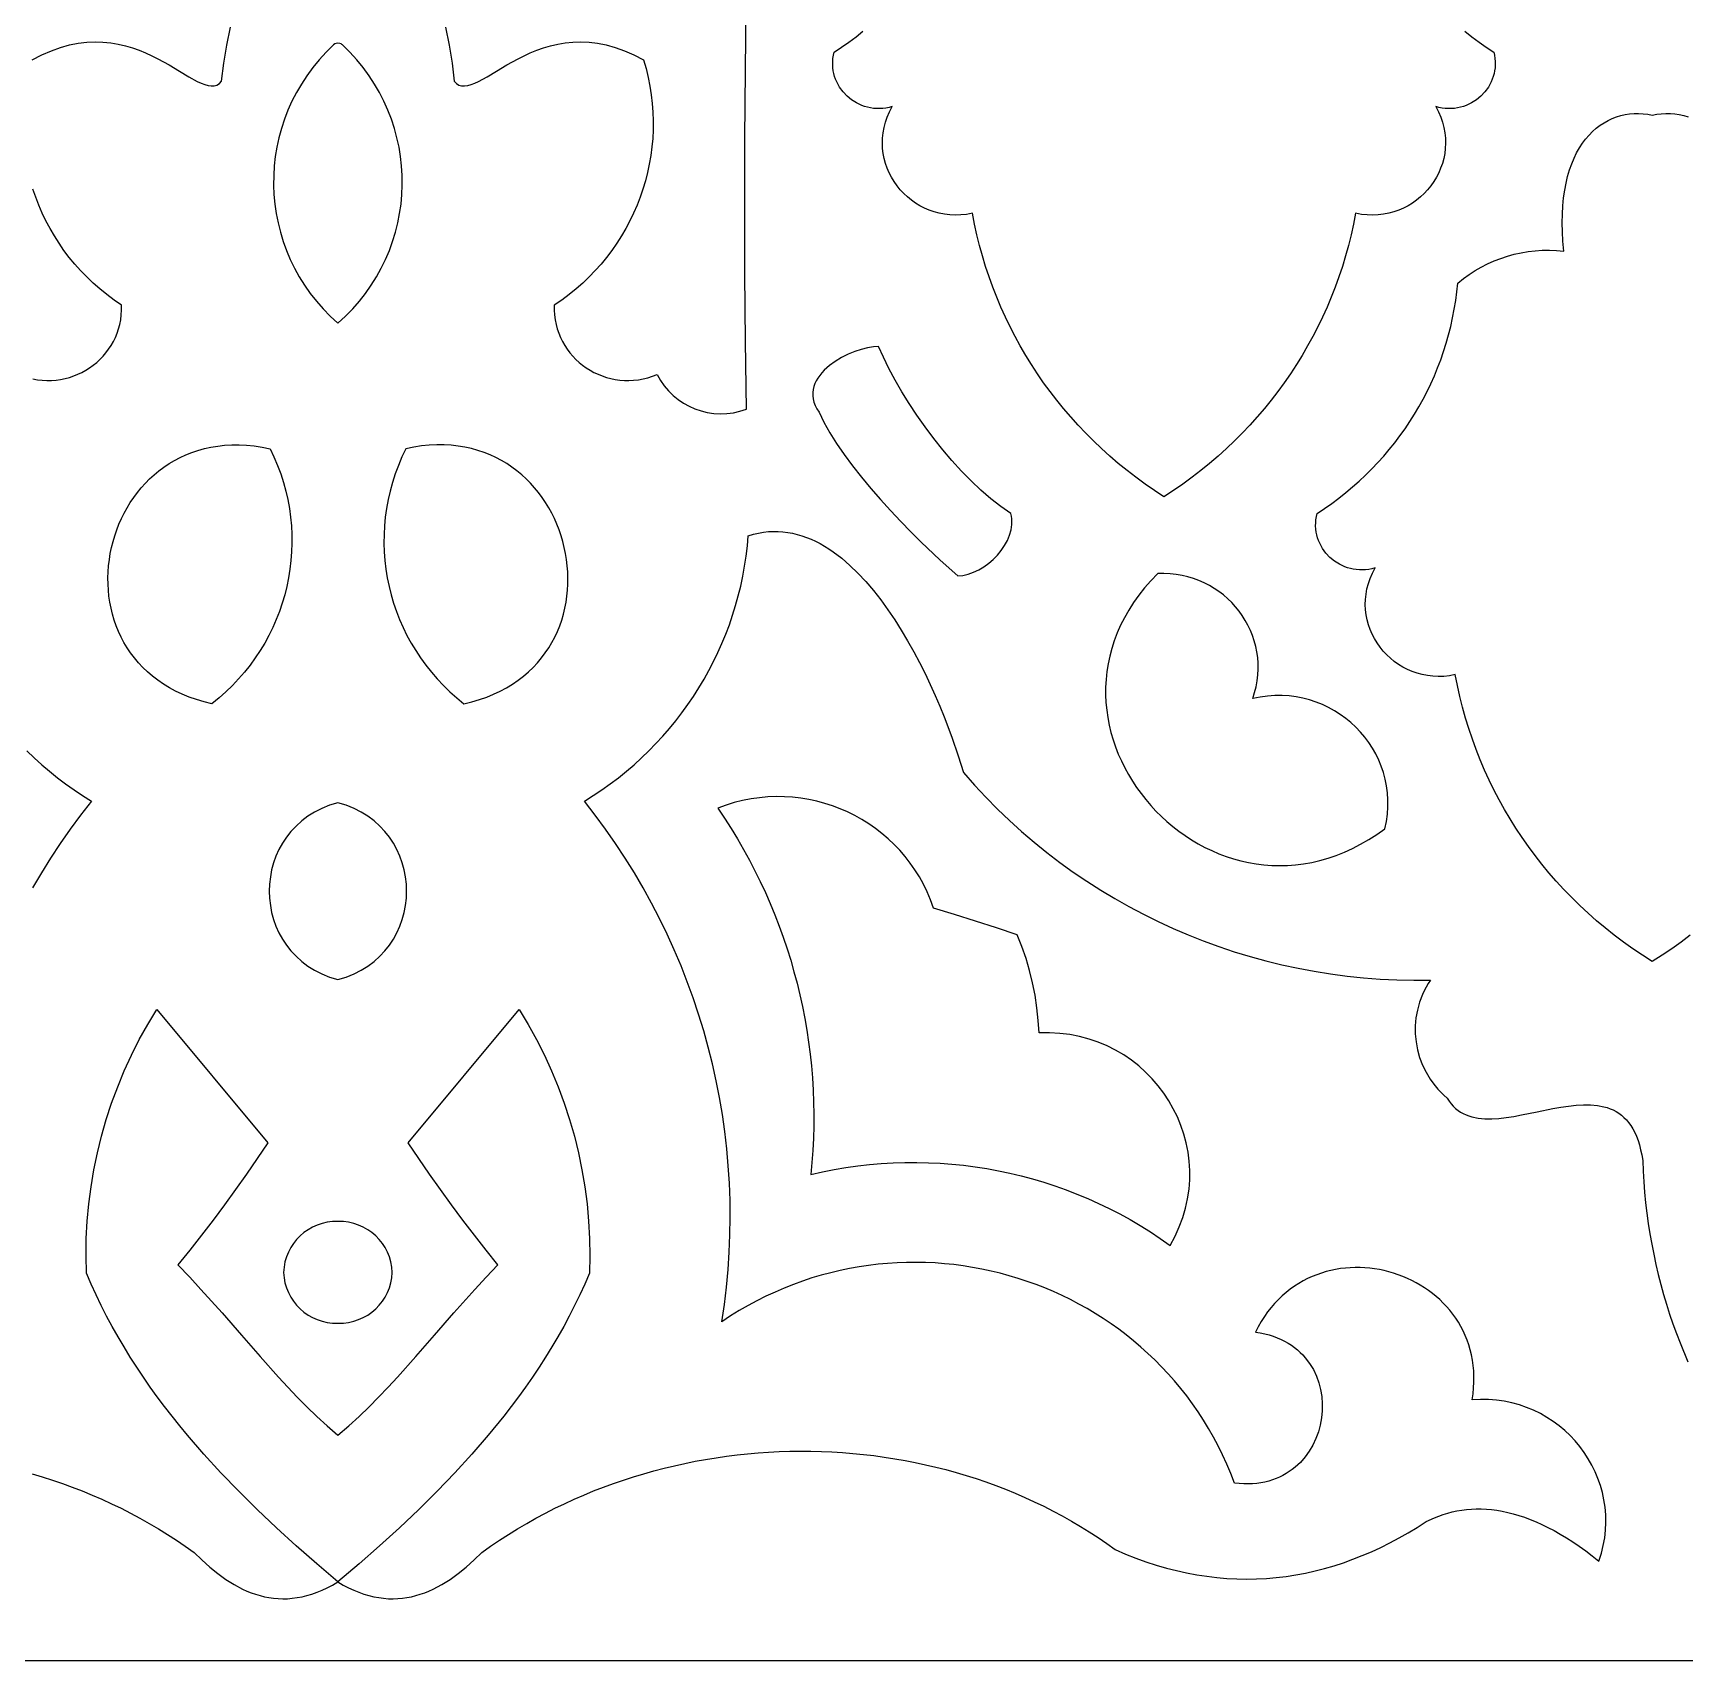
# Model space of a CAD drawing. Extents: x 50 to 3710, y -977 to -877.
# Drawn here: x 241.1 to 306.1, y -977.1 to -913 of the extents above; entities that cross this region are included whole.
import ezdxf

# ---------------------------------------------------------------- set-up
doc = ezdxf.new("R2010")
doc.units = 0
doc.layers.add('LAYER_1', color=18, linetype='CONTINUOUS')

msp = doc.modelspace()

# ---------------------------------------------------------------- linework, layer by layer
at = {"layer": 'LAYER_1'}
for points in [[(257.3, -912.729), (257.442, -913.432), (257.557, -914.142), (257.644, -914.857), (257.732, -914.945), (257.829, -915.003), (257.935, -915.035), (258.051, -915.041), (258.175, -915.025), (258.309, -914.987), (258.451, -914.932), (258.604, -914.86), (258.936, -914.677), (259.305, -914.456), (259.712, -914.214), (260.157, -913.969), (260.394, -913.851), (260.64, -913.738), (260.896, -913.634), (261.161, -913.54), (261.436, -913.459), (261.721, -913.392), (262.015, -913.342), (262.319, -913.312), (262.633, -913.302), (262.956, -913.316), (263.289, -913.356), (263.632, -913.423), (263.985, -913.521), (264.348, -913.651), (264.721, -913.816), (265.103, -914.017), (265.201, -914.358), (265.284, -914.701), (265.352, -915.044), (265.405, -915.388), (265.445, -915.733), (265.47, -916.077), (265.481, -916.42), (265.478, -916.763), (265.461, -917.104), (265.43, -917.443), (265.386, -917.78), (265.329, -918.115), (265.258, -918.447), (265.175, -918.775), (265.078, -919.1), (264.968, -919.42), (264.846, -919.736), (264.711, -920.047), (264.564, -920.353), (264.405, -920.654), (264.233, -920.948), (264.05, -921.236), (263.854, -921.517), (263.647, -921.791), (263.429, -922.057), (263.199, -922.315), (262.957, -922.565), (262.705, -922.806), (262.442, -923.038), (262.167, -923.261), (261.882, -923.473), (261.587, -923.676), (261.585, -923.871), (261.597, -924.062), (261.621, -924.249), (261.656, -924.431), (261.703, -924.608), (261.761, -924.78), (261.83, -924.946), (261.909, -925.107), (261.997, -925.261), (262.094, -925.409), (262.2, -925.55), (262.315, -925.684), (262.437, -925.811), (262.566, -925.93), (262.703, -926.041), (262.846, -926.143), (262.994, -926.237), (263.149, -926.322), (263.308, -926.398), (263.472, -926.464), (263.64, -926.521), (263.812, -926.567), (263.987, -926.603), (264.165, -926.628), (264.346, -926.642), (264.528, -926.645), (264.712, -926.636), (264.896, -926.615), (265.081, -926.582), (265.267, -926.536), (265.452, -926.477), (265.636, -926.405), (265.765, -926.638), (265.914, -926.854), (266.08, -927.053), (266.263, -927.233), (266.46, -927.395), (266.67, -927.538), (266.892, -927.66), (267.124, -927.762), (267.365, -927.844), (267.612, -927.903), (267.864, -927.94), (268.121, -927.954), (268.379, -927.945), (268.638, -927.912), (268.897, -927.854), (269.152, -927.77), (269.117, -925.106), (269.096, -922.442), (269.089, -919.778), (269.095, -917.114), (269.115, -914.45), (269.149, -911.786)], [(241.025, -914.017), (241.407, -913.816), (241.78, -913.651), (242.142, -913.521), (242.495, -913.423), (242.838, -913.356), (243.171, -913.316), (243.495, -913.302), (243.809, -913.312), (244.113, -913.342), (244.407, -913.392), (244.691, -913.459), (244.966, -913.54), (245.232, -913.634), (245.487, -913.738), (245.734, -913.851), (245.97, -913.969), (246.415, -914.214), (246.822, -914.456), (247.192, -914.677), (247.524, -914.86), (247.676, -914.932), (247.819, -914.987), (247.953, -915.025), (248.077, -915.041), (248.192, -915.035), (248.298, -915.003), (248.395, -914.945), (248.483, -914.857), (248.571, -914.142), (248.685, -913.432), (248.827, -912.729)], [(297.456, -912.886), (297.73, -913.101), (298.01, -913.309), (298.297, -913.51), (298.59, -913.704), (298.618, -913.83), (298.637, -913.955), (298.646, -914.078), (298.647, -914.2), (298.64, -914.32), (298.624, -914.438), (298.601, -914.554), (298.57, -914.666), (298.531, -914.776), (298.486, -914.883), (298.376, -915.085), (298.241, -915.27), (298.084, -915.438), (297.907, -915.584), (297.712, -915.708), (297.502, -915.807), (297.392, -915.847), (297.279, -915.879), (297.163, -915.904), (297.045, -915.922), (296.925, -915.932), (296.803, -915.933), (296.679, -915.927), (296.555, -915.911), (296.429, -915.887), (296.302, -915.854), (296.41, -916.058), (296.5, -916.264), (296.572, -916.471), (296.626, -916.678), (296.664, -916.886), (296.685, -917.092), (296.691, -917.297), (296.681, -917.5), (296.656, -917.701), (296.617, -917.898), (296.565, -918.09), (296.498, -918.279), (296.42, -918.461), (296.328, -918.638), (296.225, -918.808), (296.111, -918.971), (295.986, -919.126), (295.85, -919.273), (295.705, -919.41), (295.55, -919.537), (295.386, -919.654), (295.215, -919.759), (295.035, -919.853), (294.848, -919.934), (294.654, -920.002), (294.454, -920.057), (294.248, -920.097), (294.036, -920.121), (293.82, -920.131), (293.6, -920.123), (293.375, -920.099), (293.147, -920.057), (293.064, -920.482), (292.97, -920.904), (292.866, -921.323), (292.751, -921.738), (292.626, -922.149), (292.49, -922.557), (292.344, -922.96), (292.188, -923.359), (292.022, -923.753), (291.846, -924.143), (291.66, -924.528), (291.464, -924.908), (291.259, -925.283), (291.043, -925.653), (290.818, -926.017), (290.584, -926.376), (290.34, -926.729), (290.087, -927.076), (289.824, -927.417), (289.553, -927.751), (289.272, -928.08), (288.982, -928.402), (288.683, -928.717), (288.375, -929.025), (288.058, -929.326), (287.732, -929.62), (287.398, -929.906), (287.055, -930.185), (286.704, -930.456), (286.344, -930.72), (285.976, -930.975), (285.6, -931.222), (285.223, -930.975), (284.855, -930.72), (284.495, -930.456), (284.144, -930.185), (283.801, -929.906), (283.467, -929.62), (283.141, -929.326), (282.825, -929.025), (282.517, -928.717), (282.218, -928.402), (281.928, -928.08), (281.647, -927.751), (281.375, -927.417), (281.112, -927.076), (280.859, -926.729), (280.615, -926.376), (280.381, -926.017), (280.156, -925.653), (279.941, -925.283), (279.735, -924.908), (279.539, -924.528), (279.353, -924.143), (279.177, -923.753), (279.011, -923.359), (278.855, -922.96), (278.709, -922.557), (278.574, -922.149), (278.448, -921.738), (278.333, -921.323), (278.229, -920.904), (278.135, -920.482), (278.052, -920.057), (277.824, -920.099), (277.6, -920.123), (277.379, -920.131), (277.163, -920.121), (276.952, -920.097), (276.746, -920.057), (276.545, -920.002), (276.351, -919.934), (276.164, -919.853), (275.985, -919.759), (275.813, -919.654), (275.649, -919.537), (275.495, -919.41), (275.349, -919.273), (275.214, -919.126), (275.088, -918.971), (274.974, -918.808), (274.871, -918.638), (274.78, -918.461), (274.701, -918.279), (274.635, -918.09), (274.582, -917.898), (274.543, -917.701), (274.518, -917.5), (274.508, -917.297), (274.514, -917.092), (274.535, -916.886), (274.573, -916.678), (274.628, -916.471), (274.699, -916.264), (274.789, -916.058), (274.897, -915.854), (274.77, -915.887), (274.645, -915.911), (274.52, -915.927), (274.396, -915.933), (274.274, -915.932), (274.154, -915.922), (274.036, -915.904), (273.92, -915.879), (273.807, -915.847), (273.697, -915.807), (273.487, -915.708), (273.292, -915.584), (273.115, -915.438), (272.958, -915.27), (272.823, -915.085), (272.713, -914.883), (272.668, -914.776), (272.629, -914.666), (272.598, -914.554), (272.575, -914.438), (272.559, -914.32), (272.552, -914.2), (272.553, -914.078), (272.563, -913.955), (272.581, -913.83), (272.609, -913.704), (272.903, -913.51), (273.19, -913.309), (273.47, -913.101), (273.743, -912.886)], [(306.331, -948.489), (305.969, -948.761), (305.599, -949.025), (305.22, -949.28), (304.832, -949.527), (304.445, -949.28), (304.066, -949.025), (303.696, -948.761), (303.334, -948.489), (302.981, -948.209), (302.637, -947.921), (302.302, -947.625), (301.976, -947.322), (301.66, -947.012), (301.352, -946.694), (301.054, -946.369), (300.765, -946.037), (300.485, -945.699), (300.215, -945.354), (299.954, -945.003), (299.704, -944.646), (299.463, -944.282), (299.232, -943.913), (299.01, -943.538), (298.799, -943.158), (298.598, -942.772), (298.407, -942.382), (298.226, -941.986), (298.056, -941.585), (297.896, -941.18), (297.746, -940.771), (297.607, -940.357), (297.479, -939.939), (297.362, -939.517), (297.255, -939.091), (297.159, -938.662), (297.074, -938.229), (296.847, -938.271), (296.622, -938.296), (296.402, -938.303), (296.185, -938.294), (295.974, -938.269), (295.768, -938.229), (295.568, -938.175), (295.374, -938.107), (295.187, -938.026), (295.007, -937.932), (294.835, -937.826), (294.672, -937.71), (294.517, -937.582), (294.372, -937.445), (294.236, -937.299), (294.111, -937.144), (293.996, -936.981), (293.893, -936.811), (293.802, -936.634), (293.723, -936.451), (293.657, -936.263), (293.604, -936.07), (293.565, -935.873), (293.541, -935.673), (293.531, -935.47), (293.537, -935.265), (293.558, -935.058), (293.596, -934.851), (293.65, -934.643), (293.722, -934.436), (293.812, -934.23), (293.92, -934.026), (293.793, -934.06), (293.667, -934.084), (293.542, -934.099), (293.419, -934.106), (293.297, -934.104), (293.176, -934.094), (293.058, -934.077), (292.943, -934.052), (292.829, -934.019), (292.719, -933.98), (292.509, -933.881), (292.315, -933.757), (292.138, -933.61), (291.981, -933.443), (291.846, -933.257), (291.735, -933.055), (291.69, -932.949), (291.652, -932.839), (291.621, -932.726), (291.597, -932.611), (291.582, -932.493), (291.574, -932.373), (291.575, -932.251), (291.585, -932.127), (291.604, -932.002), (291.632, -931.876), (291.925, -931.683), (292.212, -931.482), (292.492, -931.273), (292.765, -931.058), (293.032, -930.835), (293.291, -930.606), (293.542, -930.37), (293.787, -930.127), (294.024, -929.878), (294.254, -929.623), (294.475, -929.361), (294.689, -929.094), (294.896, -928.822), (295.094, -928.543), (295.284, -928.26), (295.466, -927.972), (295.639, -927.678), (295.805, -927.38), (295.961, -927.077), (296.109, -926.77), (296.249, -926.458), (296.379, -926.143), (296.5, -925.824), (296.613, -925.501), (296.716, -925.174), (296.81, -924.844), (296.895, -924.511), (296.97, -924.175), (297.035, -923.837), (297.091, -923.495), (297.137, -923.151), (297.172, -922.805), (297.393, -922.628), (297.621, -922.464), (297.857, -922.312), (298.099, -922.172), (298.348, -922.046), (298.603, -921.932), (298.862, -921.832), (299.127, -921.744), (299.396, -921.671), (299.668, -921.611), (299.944, -921.564), (300.222, -921.532), (300.502, -921.514), (300.784, -921.51), (301.066, -921.52), (301.349, -921.546), (301.314, -921.157), (301.293, -920.785), (301.286, -920.428), (301.292, -920.086), (301.31, -919.759), (301.34, -919.447), (301.383, -919.151), (301.436, -918.869), (301.5, -918.602), (301.574, -918.349), (301.659, -918.111), (301.752, -917.887), (301.854, -917.677), (301.965, -917.481), (302.083, -917.298), (302.209, -917.13), (302.342, -916.975), (302.481, -916.834), (302.626, -916.705), (302.776, -916.59), (302.932, -916.488), (303.092, -916.399), (303.256, -916.323), (303.423, -916.259), (303.594, -916.208), (303.767, -916.17), (303.942, -916.143), (304.119, -916.128), (304.297, -916.126), (304.475, -916.135), (304.654, -916.156), (304.832, -916.189), (305.011, -916.156), (305.19, -916.135), (305.368, -916.126), (305.546, -916.128), (305.723, -916.143), (305.898, -916.17), (306.071, -916.208), (306.242, -916.259)], [(241.046, -926.582), (241.231, -926.615), (241.416, -926.636), (241.6, -926.645), (241.782, -926.642), (241.962, -926.628), (242.14, -926.603), (242.315, -926.567), (242.487, -926.521), (242.656, -926.464), (242.82, -926.398), (242.979, -926.322), (243.133, -926.237), (243.282, -926.143), (243.425, -926.041), (243.561, -925.93), (243.691, -925.811), (243.813, -925.684), (243.927, -925.55), (244.033, -925.409), (244.131, -925.261), (244.219, -925.107), (244.298, -924.946), (244.366, -924.78), (244.424, -924.608), (244.471, -924.431), (244.507, -924.249), (244.531, -924.062), (244.542, -923.871), (244.541, -923.676), (244.245, -923.473), (243.96, -923.261), (243.686, -923.038), (243.423, -922.806), (243.17, -922.565), (242.929, -922.315), (242.699, -922.057), (242.48, -921.791), (242.273, -921.517), (242.078, -921.236), (241.894, -920.948), (241.723, -920.654), (241.563, -920.353), (241.416, -920.047), (241.281, -919.736), (241.159, -919.42), (241.05, -919.1)], [(241.018, -969.705), (241.418, -969.826), (241.815, -969.955), (242.21, -970.091), (242.602, -970.234), (242.992, -970.386), (243.379, -970.545), (243.762, -970.712), (244.143, -970.886), (244.52, -971.069), (244.893, -971.259), (245.263, -971.456), (245.629, -971.661), (245.991, -971.874), (246.349, -972.095), (246.703, -972.323), (247.052, -972.559), (247.397, -972.803), (247.703, -973.102), (248.013, -973.381), (248.329, -973.637), (248.649, -973.869), (248.976, -974.074), (249.308, -974.25), (249.477, -974.327), (249.648, -974.396), (249.82, -974.457), (249.994, -974.509), (250.17, -974.552), (250.347, -974.586), (250.527, -974.611), (250.709, -974.627), (250.892, -974.632), (251.078, -974.628), (251.266, -974.613), (251.456, -974.588), (251.649, -974.551), (251.843, -974.504), (252.04, -974.445), (252.24, -974.374), (252.442, -974.292), (252.646, -974.197), (252.853, -974.09), (253.063, -973.97), (252.229, -973.26), (251.421, -972.549), (250.639, -971.835), (249.883, -971.118), (249.155, -970.396), (248.455, -969.669), (247.784, -968.934), (247.142, -968.191), (246.832, -967.816), (246.53, -967.438), (246.236, -967.058), (245.95, -966.676), (245.672, -966.29), (245.401, -965.901), (245.139, -965.509), (244.885, -965.113), (244.639, -964.714), (244.402, -964.311), (244.173, -963.905), (243.952, -963.494), (243.741, -963.08), (243.538, -962.661), (243.343, -962.238), (243.158, -961.81), (243.143, -961.124), (243.153, -960.44), (243.189, -959.759), (243.251, -959.08), (243.339, -958.405), (243.451, -957.734), (243.589, -957.068), (243.752, -956.408), (243.939, -955.755), (244.151, -955.108), (244.388, -954.47), (244.648, -953.839), (244.933, -953.218), (245.241, -952.607), (245.573, -952.006), (245.929, -951.416), (250.297, -956.666), (249.882, -957.286), (249.459, -957.902), (249.029, -958.512), (248.59, -959.116), (248.144, -959.715), (247.691, -960.309), (247.229, -960.897), (246.761, -961.479), (247.227, -961.967), (247.67, -962.443), (248.498, -963.364), (249.266, -964.246), (250.001, -965.092), (250.724, -965.905), (251.088, -966.301), (251.459, -966.69), (251.839, -967.073), (252.232, -967.45), (252.639, -967.821), (253.064, -968.187), (253.489, -967.821), (253.896, -967.45), (254.288, -967.073), (254.668, -966.69), (255.039, -966.301), (255.404, -965.905), (256.127, -965.092), (256.861, -964.246), (257.63, -963.364), (258.457, -962.443), (258.9, -961.967), (259.367, -961.479), (258.898, -960.897), (258.437, -960.309), (257.983, -959.715), (257.537, -959.116), (257.099, -958.512), (256.668, -957.902), (256.245, -957.286), (255.83, -956.666), (260.199, -951.416), (260.555, -952.006), (260.887, -952.607), (261.195, -953.218), (261.479, -953.839), (261.74, -954.47), (261.976, -955.108), (262.188, -955.755), (262.376, -956.408), (262.538, -957.068), (262.676, -957.734), (262.789, -958.405), (262.876, -959.08), (262.938, -959.759), (262.975, -960.44), (262.985, -961.124), (262.97, -961.81), (262.784, -962.238), (262.59, -962.661), (262.387, -963.08), (262.175, -963.494), (261.955, -963.905), (261.726, -964.311), (261.488, -964.714), (261.243, -965.113), (260.989, -965.509), (260.726, -965.901), (260.456, -966.29), (260.178, -966.676), (259.891, -967.058), (259.597, -967.438), (258.986, -968.191), (258.344, -968.934), (257.673, -969.669), (256.973, -970.396), (256.245, -971.118), (255.489, -971.835), (254.707, -972.549), (253.898, -973.26), (253.065, -973.97), (253.274, -974.09), (253.481, -974.197), (253.686, -974.292), (253.888, -974.374), (254.087, -974.445), (254.284, -974.504), (254.479, -974.551), (254.671, -974.588), (254.862, -974.613), (255.049, -974.628), (255.235, -974.632), (255.419, -974.627), (255.601, -974.611), (255.78, -974.586), (255.958, -974.552), (256.134, -974.509), (256.308, -974.457), (256.48, -974.396), (256.65, -974.327), (256.819, -974.25), (257.152, -974.074), (257.478, -973.869), (257.799, -973.637), (258.114, -973.381), (258.425, -973.102), (258.73, -972.803), (259.075, -972.559), (259.425, -972.323), (259.778, -972.095), (260.136, -971.874), (260.498, -971.661), (260.865, -971.456), (261.234, -971.259), (261.608, -971.069), (261.985, -970.886), (262.365, -970.712), (262.749, -970.545), (263.136, -970.386), (263.525, -970.234), (263.917, -970.091), (264.312, -969.955), (264.71, -969.826), (265.109, -969.705), (265.511, -969.592), (265.915, -969.487), (266.32, -969.389), (266.728, -969.299), (267.136, -969.217), (267.547, -969.142), (267.958, -969.075), (268.37, -969.016), (268.784, -968.965), (269.198, -968.921), (269.613, -968.885), (270.028, -968.856), (270.444, -968.835), (270.859, -968.822), (271.275, -968.817), (271.691, -968.819), (272.106, -968.829), (272.521, -968.846), (272.935, -968.871), (273.349, -968.904), (273.762, -968.945), (274.173, -968.993), (274.584, -969.049), (274.993, -969.113), (275.4, -969.184), (275.806, -969.263), (276.21, -969.35), (276.612, -969.444), (277.012, -969.546), (277.41, -969.656), (277.806, -969.773), (278.198, -969.898), (278.589, -970.031), (278.976, -970.171), (279.36, -970.319), (279.741, -970.475), (280.119, -970.639), (280.493, -970.81), (280.864, -970.988), (281.23, -971.175), (281.593, -971.369), (281.952, -971.571), (282.307, -971.78), (282.657, -971.997), (283.003, -972.222), (283.344, -972.455), (283.68, -972.695), (284.084, -972.869), (284.488, -973.028), (284.891, -973.173), (285.293, -973.304), (285.694, -973.421), (286.094, -973.523), (286.493, -973.611), (286.891, -973.686), (287.287, -973.747), (287.683, -973.794), (288.076, -973.827), (288.469, -973.847), (288.86, -973.854), (289.249, -973.847), (289.637, -973.827), (290.023, -973.795), (290.407, -973.749), (290.79, -973.691), (291.171, -973.62), (291.549, -973.536), (291.926, -973.44), (292.301, -973.332), (292.673, -973.211), (293.044, -973.078), (293.412, -972.933), (293.778, -972.777), (294.141, -972.608), (294.502, -972.428), (294.861, -972.236), (295.217, -972.033), (295.57, -971.818), (295.921, -971.593), (296.254, -971.44), (296.6, -971.313), (296.777, -971.259), (296.957, -971.213), (297.14, -971.174), (297.326, -971.142), (297.515, -971.118), (297.707, -971.102), (297.902, -971.094), (298.1, -971.095), (298.302, -971.104), (298.506, -971.121), (298.714, -971.147), (298.925, -971.183), (299.139, -971.228), (299.356, -971.282), (299.576, -971.346), (299.799, -971.42), (300.026, -971.503), (300.255, -971.598), (300.488, -971.702), (300.725, -971.818), (300.964, -971.944), (301.207, -972.081), (301.453, -972.23), (301.702, -972.39), (301.955, -972.562), (302.211, -972.746), (302.47, -972.941), (302.732, -973.15), (302.829, -972.842), (302.904, -972.536), (302.959, -972.23), (302.992, -971.925), (303.005, -971.623), (302.999, -971.323), (302.974, -971.028), (302.93, -970.736), (302.869, -970.45), (302.79, -970.169), (302.694, -969.894), (302.582, -969.626), (302.454, -969.366), (302.311, -969.115), (302.153, -968.872), (301.981, -968.639), (301.795, -968.417), (301.597, -968.206), (301.385, -968.006), (301.162, -967.819), (300.927, -967.645), (300.681, -967.485), (300.425, -967.339), (300.159, -967.209), (299.883, -967.094), (299.599, -966.996), (299.306, -966.915), (299.006, -966.852), (298.698, -966.808), (298.384, -966.783), (298.064, -966.778), (297.738, -966.793), (297.773, -966.557), (297.796, -966.324), (297.809, -966.097), (297.81, -965.873), (297.801, -965.655), (297.782, -965.441), (297.753, -965.231), (297.714, -965.027), (297.666, -964.827), (297.609, -964.632), (297.543, -964.443), (297.468, -964.259), (297.385, -964.08), (297.295, -963.906), (297.196, -963.738), (297.091, -963.575), (296.978, -963.418), (296.859, -963.267), (296.733, -963.122), (296.601, -962.982), (296.463, -962.849), (296.32, -962.722), (296.171, -962.601), (296.018, -962.486), (295.86, -962.378), (295.697, -962.276), (295.531, -962.181), (295.36, -962.092), (295.186, -962.01), (295.009, -961.936), (294.829, -961.868), (294.647, -961.807), (294.462, -961.753), (294.275, -961.706), (294.087, -961.667), (293.897, -961.635), (293.706, -961.611), (293.514, -961.594), (293.322, -961.585), (293.129, -961.584), (292.937, -961.59), (292.745, -961.605), (292.553, -961.628), (292.362, -961.658), (292.173, -961.697), (291.985, -961.745), (291.799, -961.801), (291.616, -961.865), (291.434, -961.938), (291.255, -962.019), (291.08, -962.11), (290.907, -962.209), (290.739, -962.317), (290.574, -962.435), (290.413, -962.561), (290.257, -962.697), (290.106, -962.842), (289.959, -962.997), (289.818, -963.161), (289.683, -963.334), (289.554, -963.518), (289.431, -963.711), (289.314, -963.914), (289.205, -964.127), (289.39, -964.157), (289.568, -964.194), (289.739, -964.239), (289.903, -964.29), (290.06, -964.349), (290.21, -964.414), (290.353, -964.485), (290.489, -964.562), (290.619, -964.645), (290.742, -964.734), (290.858, -964.828), (290.967, -964.926), (291.07, -965.029), (291.166, -965.137), (291.338, -965.364), (291.484, -965.606), (291.605, -965.859), (291.7, -966.122), (291.771, -966.393), (291.816, -966.67), (291.837, -966.95), (291.833, -967.231), (291.806, -967.511), (291.756, -967.788), (291.682, -968.059), (291.585, -968.323), (291.465, -968.577), (291.323, -968.819), (291.159, -969.047), (290.973, -969.259), (290.766, -969.452), (290.654, -969.541), (290.537, -969.625), (290.415, -969.703), (290.288, -969.775), (290.156, -969.841), (290.018, -969.9), (289.876, -969.952), (289.728, -969.998), (289.576, -970.036), (289.419, -970.066), (289.256, -970.089), (289.089, -970.103), (288.917, -970.109), (288.74, -970.106), (288.559, -970.095), (288.372, -970.074), (288.227, -969.697), (288.071, -969.327), (287.906, -968.965), (287.731, -968.611), (287.547, -968.264), (287.354, -967.924), (287.152, -967.592), (286.941, -967.269), (286.722, -966.953), (286.495, -966.644), (286.259, -966.344), (286.016, -966.052), (285.765, -965.768), (285.507, -965.493), (285.242, -965.225), (284.97, -964.966), (284.691, -964.715), (284.406, -964.473), (284.115, -964.239), (283.817, -964.014), (283.514, -963.798), (283.205, -963.59), (282.891, -963.392), (282.572, -963.202), (282.248, -963.021), (281.92, -962.849), (281.587, -962.687), (281.249, -962.533), (280.908, -962.389), (280.563, -962.254), (280.215, -962.128), (279.863, -962.012), (279.508, -961.906), (279.15, -961.809), (278.789, -961.722), (278.427, -961.644), (278.061, -961.577), (277.694, -961.519), (277.326, -961.471), (276.955, -961.433), (276.583, -961.405), (276.211, -961.388), (275.837, -961.381), (275.463, -961.384), (275.088, -961.397), (274.713, -961.421), (274.338, -961.455), (273.964, -961.5), (273.589, -961.556), (273.216, -961.622), (272.843, -961.699), (272.472, -961.788), (272.102, -961.886), (271.734, -961.996), (271.367, -962.118), (271.002, -962.25), (270.64, -962.393), (270.28, -962.548), (269.923, -962.714), (269.569, -962.892), (269.217, -963.081), (268.87, -963.281), (268.526, -963.493), (268.185, -963.717), (268.286, -963.035), (268.368, -962.351), (268.432, -961.668), (268.478, -960.984), (268.506, -960.301), (268.516, -959.619), (268.509, -958.937), (268.483, -958.258), (268.44, -957.58), (268.379, -956.903), (268.301, -956.23), (268.206, -955.559), (268.093, -954.891), (267.963, -954.226), (267.816, -953.565), (267.651, -952.909), (267.47, -952.256), (267.272, -951.608), (267.057, -950.965), (266.825, -950.328), (266.577, -949.696), (266.312, -949.07), (266.031, -948.451), (265.734, -947.838), (265.42, -947.232), (265.09, -946.633), (264.743, -946.042), (264.381, -945.459), (264.003, -944.884), (263.609, -944.318), (263.2, -943.761), (262.774, -943.212), (263.12, -942.996), (263.458, -942.77), (263.789, -942.535), (264.11, -942.291), (264.424, -942.038), (264.729, -941.777), (265.025, -941.508), (265.313, -941.231), (265.591, -940.946), (265.861, -940.653), (266.122, -940.353), (266.373, -940.046), (266.614, -939.732), (266.846, -939.411), (267.069, -939.084), (267.281, -938.751), (267.484, -938.412), (267.676, -938.067), (267.858, -937.716), (268.03, -937.36), (268.191, -936.999), (268.341, -936.633), (268.481, -936.263), (268.609, -935.888), (268.727, -935.509), (268.833, -935.125), (268.927, -934.738), (269.011, -934.348), (269.082, -933.954), (269.142, -933.557), (269.19, -933.157), (269.226, -932.755), (269.426, -932.697), (269.625, -932.651), (269.822, -932.617), (270.017, -932.596), (270.211, -932.586), (270.403, -932.588), (270.594, -932.601), (270.783, -932.624), (270.97, -932.659), (271.155, -932.703), (271.339, -932.757), (271.52, -932.821), (271.7, -932.895), (271.878, -932.977), (272.054, -933.068), (272.228, -933.168), (272.4, -933.276), (272.571, -933.392), (272.905, -933.645), (273.23, -933.927), (273.547, -934.234), (273.855, -934.564), (274.154, -934.916), (274.444, -935.285), (274.724, -935.671), (274.994, -936.07), (275.254, -936.481), (275.504, -936.9), (275.743, -937.326), (275.972, -937.757), (276.189, -938.189), (276.395, -938.62), (276.59, -939.049), (276.772, -939.472), (276.943, -939.888), (277.247, -940.687), (277.5, -941.427), (277.701, -942.088), (278.135, -942.58), (278.581, -943.058), (279.04, -943.522), (279.51, -943.972), (279.992, -944.408), (280.486, -944.83), (280.99, -945.237), (281.504, -945.629), (282.029, -946.007), (282.563, -946.37), (283.107, -946.718), (283.66, -947.05), (284.222, -947.367), (284.792, -947.669), (285.37, -947.955), (285.956, -948.225), (286.55, -948.479), (287.15, -948.716), (287.757, -948.938), (288.37, -949.143), (288.99, -949.331), (289.615, -949.502), (290.245, -949.657), (290.88, -949.794), (291.52, -949.914), (292.164, -950.017), (292.812, -950.102), (293.463, -950.169), (294.118, -950.219), (294.776, -950.25), (295.436, -950.263), (296.098, -950.258), (296.008, -950.397), (295.925, -950.54), (295.85, -950.685), (295.782, -950.832), (295.668, -951.133), (295.583, -951.44), (295.526, -951.752), (295.499, -952.067), (295.499, -952.382), (295.528, -952.695), (295.585, -953.005), (295.67, -953.309), (295.783, -953.606), (295.923, -953.893), (296.09, -954.169), (296.184, -954.302), (296.285, -954.431), (296.392, -954.557), (296.506, -954.678), (296.627, -954.795), (296.755, -954.907), (296.83, -955.025), (296.91, -955.132), (296.996, -955.228), (297.087, -955.315), (297.183, -955.392), (297.284, -955.46), (297.39, -955.519), (297.499, -955.57), (297.613, -955.613), (297.731, -955.649), (297.978, -955.698), (298.238, -955.723), (298.51, -955.725), (298.792, -955.708), (299.083, -955.675), (299.381, -955.629), (299.685, -955.574), (300.302, -955.448), (300.922, -955.322), (301.229, -955.267), (301.532, -955.221), (301.829, -955.188), (302.119, -955.172), (302.401, -955.174), (302.672, -955.198), (302.93, -955.248), (303.055, -955.284), (303.175, -955.327), (303.292, -955.378), (303.405, -955.437), (303.514, -955.505), (303.619, -955.583), (303.718, -955.669), (303.813, -955.766), (303.903, -955.873), (303.988, -955.991), (304.067, -956.12), (304.141, -956.26), (304.209, -956.413), (304.271, -956.578), (304.327, -956.755), (304.376, -956.946), (304.419, -957.15), (304.455, -957.368), (304.472, -957.787), (304.497, -958.204), (304.53, -958.619), (304.57, -959.031), (304.619, -959.442), (304.675, -959.851), (304.739, -960.257), (304.81, -960.661), (304.889, -961.063), (304.975, -961.462), (305.069, -961.858), (305.17, -962.252), (305.278, -962.643), (305.394, -963.031), (305.516, -963.416), (305.646, -963.798), (305.783, -964.177), (305.926, -964.553), (306.233, -965.295)], [(240.815, -941.231), (241.102, -941.508), (241.399, -941.777), (241.704, -942.038), (242.017, -942.291), (242.339, -942.535), (242.669, -942.77), (243.007, -942.996), (243.353, -943.212), (242.928, -943.761), (242.518, -944.318), (242.124, -944.884), (241.746, -945.459), (241.384, -946.042), (241.038, -946.633)], [(318.777, -977.082), (253.064, -977.082), (187.351, -977.082)]]:
    msp.add_lwpolyline(points, dxfattribs=at)
for points in [[(253.064, -924.39), (253.365, -924.112), (253.647, -923.822), (253.91, -923.521), (254.154, -923.21), (254.379, -922.889), (254.585, -922.559), (254.772, -922.221), (254.94, -921.876), (255.089, -921.524), (255.219, -921.166), (255.33, -920.804), (255.422, -920.437), (255.495, -920.067), (255.548, -919.695), (255.583, -919.32), (255.598, -918.945), (255.595, -918.569), (255.572, -918.193), (255.53, -917.819), (255.469, -917.447), (255.389, -917.078), (255.29, -916.712), (255.171, -916.351), (255.033, -915.995), (254.876, -915.645), (254.7, -915.301), (254.504, -914.965), (254.29, -914.637), (254.056, -914.318), (253.802, -914.009), (253.53, -913.711), (253.238, -913.424), (253.215, -913.404), (253.186, -913.387), (253.138, -913.372), (253.064, -913.361), (252.989, -913.372), (252.942, -913.387), (252.89, -913.424), (252.598, -913.711), (252.325, -914.009), (252.072, -914.318), (251.838, -914.637), (251.623, -914.965), (251.428, -915.301), (251.251, -915.645), (251.094, -915.995), (250.957, -916.351), (250.838, -916.712), (250.739, -917.078), (250.658, -917.447), (250.597, -917.819), (250.555, -918.193), (250.533, -918.569), (250.529, -918.945), (250.545, -919.32), (250.579, -919.695), (250.633, -920.067), (250.706, -920.437), (250.798, -920.804), (250.909, -921.166), (251.039, -921.524), (251.188, -921.876), (251.356, -922.221), (251.543, -922.559), (251.749, -922.889), (251.974, -923.21), (252.218, -923.521), (252.481, -923.822), (252.763, -924.112)], [(279.566, -931.876), (279.174, -931.607), (278.782, -931.303), (278.391, -930.966), (278.005, -930.601), (277.624, -930.211), (277.25, -929.8), (276.886, -929.371), (276.534, -928.927), (276.195, -928.473), (275.871, -928.012), (275.564, -927.548), (275.277, -927.083), (275.011, -926.623), (274.768, -926.169), (274.55, -925.727), (274.358, -925.299), (274.153, -925.312), (273.924, -925.351), (273.677, -925.415), (273.42, -925.502), (273.158, -925.611), (272.9, -925.74), (272.653, -925.889), (272.422, -926.056), (272.315, -926.146), (272.215, -926.24), (272.122, -926.338), (272.039, -926.44), (271.964, -926.545), (271.9, -926.653), (271.847, -926.765), (271.807, -926.88), (271.779, -926.998), (271.764, -927.118), (271.765, -927.241), (271.781, -927.367), (271.813, -927.494), (271.863, -927.624), (271.93, -927.756), (272.017, -927.89), (272.105, -928.086), (272.204, -928.286), (272.434, -928.699), (272.701, -929.126), (273.001, -929.561), (273.329, -930.004), (273.681, -930.449), (274.052, -930.894), (274.438, -931.336), (274.833, -931.77), (275.233, -932.195), (275.633, -932.606), (276.029, -933), (276.789, -933.724), (277.475, -934.341), (277.683, -934.319), (277.892, -934.27), (278.101, -934.196), (278.306, -934.099), (278.506, -933.981), (278.697, -933.844), (278.877, -933.69), (279.043, -933.521), (279.193, -933.34), (279.323, -933.147), (279.433, -932.946), (279.518, -932.738), (279.577, -932.525), (279.595, -932.417), (279.606, -932.309), (279.609, -932.2), (279.603, -932.092), (279.589, -931.984)], [(248.101, -939.377), (247.789, -939.3), (247.49, -939.211), (247.205, -939.111), (246.932, -938.999), (246.672, -938.877), (246.425, -938.745), (246.191, -938.603), (245.969, -938.451), (245.76, -938.291), (245.563, -938.123), (245.378, -937.946), (245.205, -937.762), (245.045, -937.571), (244.896, -937.374), (244.76, -937.17), (244.635, -936.961), (244.522, -936.747), (244.42, -936.527), (244.329, -936.304), (244.25, -936.077), (244.183, -935.847), (244.126, -935.613), (244.08, -935.378), (244.045, -935.14), (244.021, -934.901), (244.008, -934.661), (244.005, -934.421), (244.013, -934.18), (244.031, -933.939), (244.06, -933.7), (244.098, -933.462), (244.147, -933.225), (244.206, -932.991), (244.274, -932.759), (244.352, -932.531), (244.44, -932.306), (244.538, -932.085), (244.644, -931.868), (244.761, -931.657), (244.886, -931.451), (245.021, -931.251), (245.164, -931.057), (245.316, -930.87), (245.478, -930.69), (245.648, -930.518), (245.826, -930.355), (246.013, -930.199), (246.209, -930.053), (246.412, -929.917), (246.624, -929.79), (246.844, -929.674), (247.072, -929.569), (247.308, -929.476), (247.551, -929.394), (247.803, -929.324), (248.061, -929.268), (248.328, -929.224), (248.601, -929.194), (248.882, -929.179), (249.17, -929.178), (249.465, -929.192), (249.767, -929.221), (250.075, -929.267), (250.391, -929.329), (250.545, -929.656), (250.685, -929.986), (250.809, -930.32), (250.917, -930.657), (251.01, -930.996), (251.087, -931.336), (251.15, -931.679), (251.198, -932.022), (251.23, -932.366), (251.248, -932.711), (251.251, -933.054), (251.239, -933.397), (251.213, -933.739), (251.173, -934.079), (251.118, -934.417), (251.049, -934.752), (250.966, -935.084), (250.869, -935.412), (250.758, -935.737), (250.634, -936.056), (250.495, -936.371), (250.343, -936.681), (250.178, -936.984), (249.999, -937.282), (249.807, -937.572), (249.602, -937.855), (249.384, -938.131), (249.153, -938.398), (248.909, -938.657), (248.652, -938.907), (248.383, -939.147)], [(258.026, -939.377), (258.338, -939.3), (258.637, -939.211), (258.923, -939.111), (259.196, -938.999), (259.456, -938.877), (259.703, -938.745), (259.937, -938.603), (260.159, -938.451), (260.368, -938.291), (260.565, -938.123), (260.75, -937.946), (260.922, -937.762), (261.083, -937.571), (261.231, -937.374), (261.368, -937.17), (261.493, -936.961), (261.606, -936.747), (261.708, -936.527), (261.798, -936.304), (261.877, -936.077), (261.945, -935.847), (262.002, -935.613), (262.047, -935.378), (262.082, -935.14), (262.106, -934.901), (262.119, -934.661), (262.122, -934.421), (262.114, -934.18), (262.096, -933.939), (262.068, -933.7), (262.029, -933.462), (261.981, -933.225), (261.922, -932.991), (261.853, -932.759), (261.775, -932.531), (261.687, -932.306), (261.59, -932.085), (261.483, -931.868), (261.367, -931.657), (261.242, -931.451), (261.107, -931.251), (260.964, -931.057), (260.811, -930.87), (260.65, -930.69), (260.48, -930.518), (260.301, -930.355), (260.114, -930.199), (259.919, -930.053), (259.715, -929.917), (259.503, -929.79), (259.283, -929.674), (259.055, -929.569), (258.82, -929.476), (258.576, -929.394), (258.325, -929.324), (258.066, -929.268), (257.8, -929.224), (257.526, -929.194), (257.246, -929.179), (256.958, -929.178), (256.663, -929.192), (256.361, -929.221), (256.052, -929.267), (255.737, -929.329), (255.582, -929.656), (255.443, -929.986), (255.319, -930.32), (255.211, -930.657), (255.118, -930.996), (255.04, -931.336), (254.978, -931.679), (254.93, -932.022), (254.897, -932.366), (254.88, -932.711), (254.877, -933.054), (254.888, -933.397), (254.914, -933.739), (254.955, -934.079), (255.009, -934.417), (255.078, -934.752), (255.161, -935.084), (255.258, -935.412), (255.369, -935.737), (255.494, -936.056), (255.632, -936.371), (255.784, -936.681), (255.95, -936.984), (256.128, -937.282), (256.32, -937.572), (256.525, -937.855), (256.744, -938.131), (256.975, -938.398), (257.219, -938.657), (257.475, -938.907), (257.745, -939.147)], [(294.301, -944.298), (294.361, -944.009), (294.401, -943.723), (294.421, -943.44), (294.422, -943.161), (294.404, -942.886), (294.368, -942.615), (294.315, -942.35), (294.246, -942.09), (294.16, -941.838), (294.058, -941.592), (293.942, -941.354), (293.811, -941.124), (293.667, -940.903), (293.509, -940.692), (293.339, -940.49), (293.156, -940.299), (292.963, -940.12), (292.758, -939.952), (292.543, -939.796), (292.319, -939.654), (292.086, -939.525), (291.844, -939.41), (291.595, -939.311), (291.338, -939.226), (291.075, -939.157), (290.806, -939.105), (290.531, -939.07), (290.252, -939.052), (289.968, -939.053), (289.681, -939.073), (289.391, -939.112), (289.098, -939.172), (289.172, -938.938), (289.231, -938.705), (289.273, -938.472), (289.3, -938.241), (289.312, -938.01), (289.309, -937.782), (289.291, -937.557), (289.26, -937.334), (289.216, -937.115), (289.158, -936.901), (289.087, -936.69), (289.004, -936.485), (288.909, -936.286), (288.803, -936.093), (288.685, -935.906), (288.557, -935.727), (288.418, -935.555), (288.269, -935.391), (288.111, -935.237), (287.943, -935.091), (287.766, -934.955), (287.581, -934.83), (287.388, -934.715), (287.188, -934.611), (286.979, -934.52), (286.765, -934.44), (286.543, -934.373), (286.316, -934.32), (286.082, -934.281), (285.844, -934.256), (285.6, -934.245), (285.352, -934.25), (285.084, -934.53), (284.836, -934.814), (284.609, -935.102), (284.4, -935.394), (284.211, -935.689), (284.041, -935.986), (283.89, -936.286), (283.756, -936.588), (283.641, -936.891), (283.543, -937.196), (283.462, -937.501), (283.397, -937.806), (283.349, -938.112), (283.317, -938.417), (283.301, -938.721), (283.3, -939.025), (283.314, -939.326), (283.343, -939.625), (283.386, -939.922), (283.442, -940.216), (283.513, -940.507), (283.596, -940.795), (283.693, -941.078), (283.801, -941.357), (283.922, -941.631), (284.055, -941.899), (284.199, -942.162), (284.354, -942.42), (284.52, -942.67), (284.696, -942.914), (284.882, -943.151), (285.078, -943.38), (285.283, -943.601), (285.497, -943.813), (285.719, -944.017), (285.95, -944.212), (286.189, -944.397), (286.435, -944.571), (286.688, -944.736), (286.948, -944.89), (287.215, -945.032), (287.487, -945.163), (287.765, -945.282), (288.049, -945.388), (288.338, -945.482), (288.631, -945.562), (288.928, -945.629), (289.23, -945.682), (289.535, -945.721), (289.843, -945.744), (290.155, -945.753), (290.468, -945.745), (290.784, -945.722), (291.102, -945.683), (291.421, -945.626), (291.741, -945.553), (292.063, -945.462), (292.384, -945.353), (292.705, -945.225), (293.027, -945.079), (293.347, -944.913), (293.667, -944.728), (293.985, -944.523)], [(253.064, -950.244), (253.391, -950.142), (253.698, -950.017), (253.983, -949.872), (254.247, -949.707), (254.491, -949.524), (254.712, -949.325), (254.913, -949.111), (255.093, -948.883), (255.251, -948.644), (255.389, -948.394), (255.505, -948.135), (255.6, -947.869), (255.674, -947.596), (255.727, -947.319), (255.759, -947.04), (255.769, -946.758), (255.759, -946.477), (255.727, -946.197), (255.674, -945.92), (255.6, -945.648), (255.505, -945.382), (255.389, -945.123), (255.251, -944.873), (255.093, -944.633), (254.913, -944.406), (254.712, -944.192), (254.491, -943.992), (254.247, -943.81), (253.983, -943.645), (253.698, -943.499), (253.391, -943.375), (253.064, -943.273), (252.736, -943.375), (252.43, -943.499), (252.144, -943.645), (251.88, -943.81), (251.637, -943.992), (251.415, -944.192), (251.214, -944.406), (251.035, -944.633), (250.876, -944.873), (250.739, -945.123), (250.623, -945.382), (250.527, -945.648), (250.453, -945.92), (250.401, -946.197), (250.369, -946.477), (250.358, -946.758), (250.369, -947.04), (250.401, -947.319), (250.453, -947.596), (250.527, -947.869), (250.623, -948.135), (250.739, -948.394), (250.876, -948.644), (251.035, -948.883), (251.214, -949.111), (251.415, -949.325), (251.637, -949.524), (251.88, -949.707), (252.144, -949.872), (252.43, -950.017), (252.736, -950.142)], [(271.687, -957.923), (272.148, -957.819), (272.61, -957.728), (273.073, -957.649), (273.536, -957.584), (274.001, -957.531), (274.466, -957.491), (274.931, -957.463), (275.395, -957.448), (275.86, -957.445), (276.323, -957.455), (276.786, -957.477), (277.248, -957.511), (277.708, -957.558), (278.166, -957.617), (278.623, -957.688), (279.077, -957.771), (279.529, -957.867), (279.978, -957.974), (280.424, -958.093), (280.867, -958.225), (281.307, -958.368), (281.742, -958.523), (282.174, -958.689), (282.602, -958.868), (283.025, -959.058), (283.443, -959.26), (283.856, -959.473), (284.264, -959.698), (284.667, -959.934), (285.064, -960.182), (285.455, -960.441), (285.839, -960.711), (286.036, -960.351), (286.203, -959.986), (286.341, -959.617), (286.451, -959.247), (286.532, -958.875), (286.587, -958.502), (286.615, -958.131), (286.617, -957.762), (286.595, -957.396), (286.547, -957.035), (286.476, -956.678), (286.382, -956.328), (286.265, -955.986), (286.127, -955.652), (285.968, -955.327), (285.788, -955.014), (285.588, -954.712), (285.369, -954.423), (285.132, -954.148), (284.877, -953.889), (284.605, -953.645), (284.317, -953.419), (284.013, -953.211), (283.693, -953.023), (283.36, -952.855), (283.012, -952.708), (282.652, -952.585), (282.279, -952.485), (281.895, -952.41), (281.499, -952.361), (281.093, -952.339), (280.678, -952.345), (280.649, -951.847), (280.597, -951.352), (280.523, -950.86), (280.427, -950.371), (280.309, -949.888), (280.168, -949.41), (280.006, -948.938), (279.822, -948.473), (278.999, -948.2), (278.174, -947.934), (277.346, -947.675), (276.516, -947.424), (276.401, -947.102), (276.27, -946.79), (276.125, -946.489), (275.965, -946.198), (275.792, -945.918), (275.605, -945.65), (275.405, -945.392), (275.194, -945.147), (274.971, -944.914), (274.737, -944.692), (274.493, -944.484), (274.239, -944.288), (273.976, -944.105), (273.704, -943.936), (273.425, -943.781), (273.138, -943.639), (272.844, -943.511), (272.544, -943.398), (272.239, -943.3), (271.928, -943.217), (271.613, -943.149), (271.295, -943.096), (270.973, -943.06), (270.648, -943.039), (270.321, -943.035), (269.993, -943.048), (269.664, -943.077), (269.334, -943.124), (269.005, -943.188), (268.676, -943.269), (268.349, -943.369), (268.024, -943.487), (268.292, -943.887), (268.55, -944.292), (268.799, -944.701), (269.038, -945.116), (269.268, -945.534), (269.488, -945.957), (269.698, -946.384), (269.899, -946.815), (270.09, -947.25), (270.271, -947.689), (270.442, -948.131), (270.603, -948.576), (270.755, -949.024), (270.896, -949.476), (271.027, -949.93), (271.149, -950.387), (271.26, -950.846), (271.361, -951.308), (271.452, -951.771), (271.532, -952.237), (271.603, -952.705), (271.663, -953.174), (271.712, -953.645), (271.752, -954.117), (271.781, -954.591), (271.799, -955.065), (271.807, -955.54), (271.804, -956.016), (271.791, -956.492), (271.767, -956.969), (271.733, -957.446)], [(253.064, -963.778), (253.277, -963.773), (253.485, -963.747), (253.686, -963.701), (253.88, -963.637), (254.064, -963.555), (254.239, -963.456), (254.403, -963.342), (254.554, -963.213), (254.693, -963.07), (254.817, -962.915), (254.925, -962.748), (255.018, -962.571), (255.093, -962.383), (255.149, -962.188), (255.186, -961.985), (255.202, -961.775), (255.186, -961.565), (255.149, -961.361), (255.093, -961.166), (255.018, -960.979), (254.925, -960.801), (254.817, -960.634), (254.693, -960.479), (254.554, -960.337), (254.403, -960.208), (254.239, -960.093), (254.064, -959.995), (253.88, -959.913), (253.686, -959.848), (253.485, -959.803), (253.277, -959.777), (253.064, -959.771), (252.85, -959.777), (252.642, -959.803), (252.441, -959.848), (252.248, -959.913), (252.063, -959.995), (251.889, -960.093), (251.725, -960.208), (251.573, -960.337), (251.435, -960.479), (251.311, -960.634), (251.202, -960.801), (251.11, -960.979), (251.035, -961.166), (250.978, -961.361), (250.941, -961.565), (250.925, -961.775), (250.941, -961.985), (250.978, -962.188), (251.035, -962.383), (251.11, -962.571), (251.202, -962.748), (251.311, -962.915), (251.435, -963.07), (251.573, -963.213), (251.725, -963.342), (251.889, -963.456), (252.063, -963.555), (252.248, -963.637), (252.441, -963.701), (252.642, -963.747), (252.85, -963.773)]]:
    msp.add_lwpolyline(points, close=True, dxfattribs=at)

doc.saveas('drawing.dxf')
